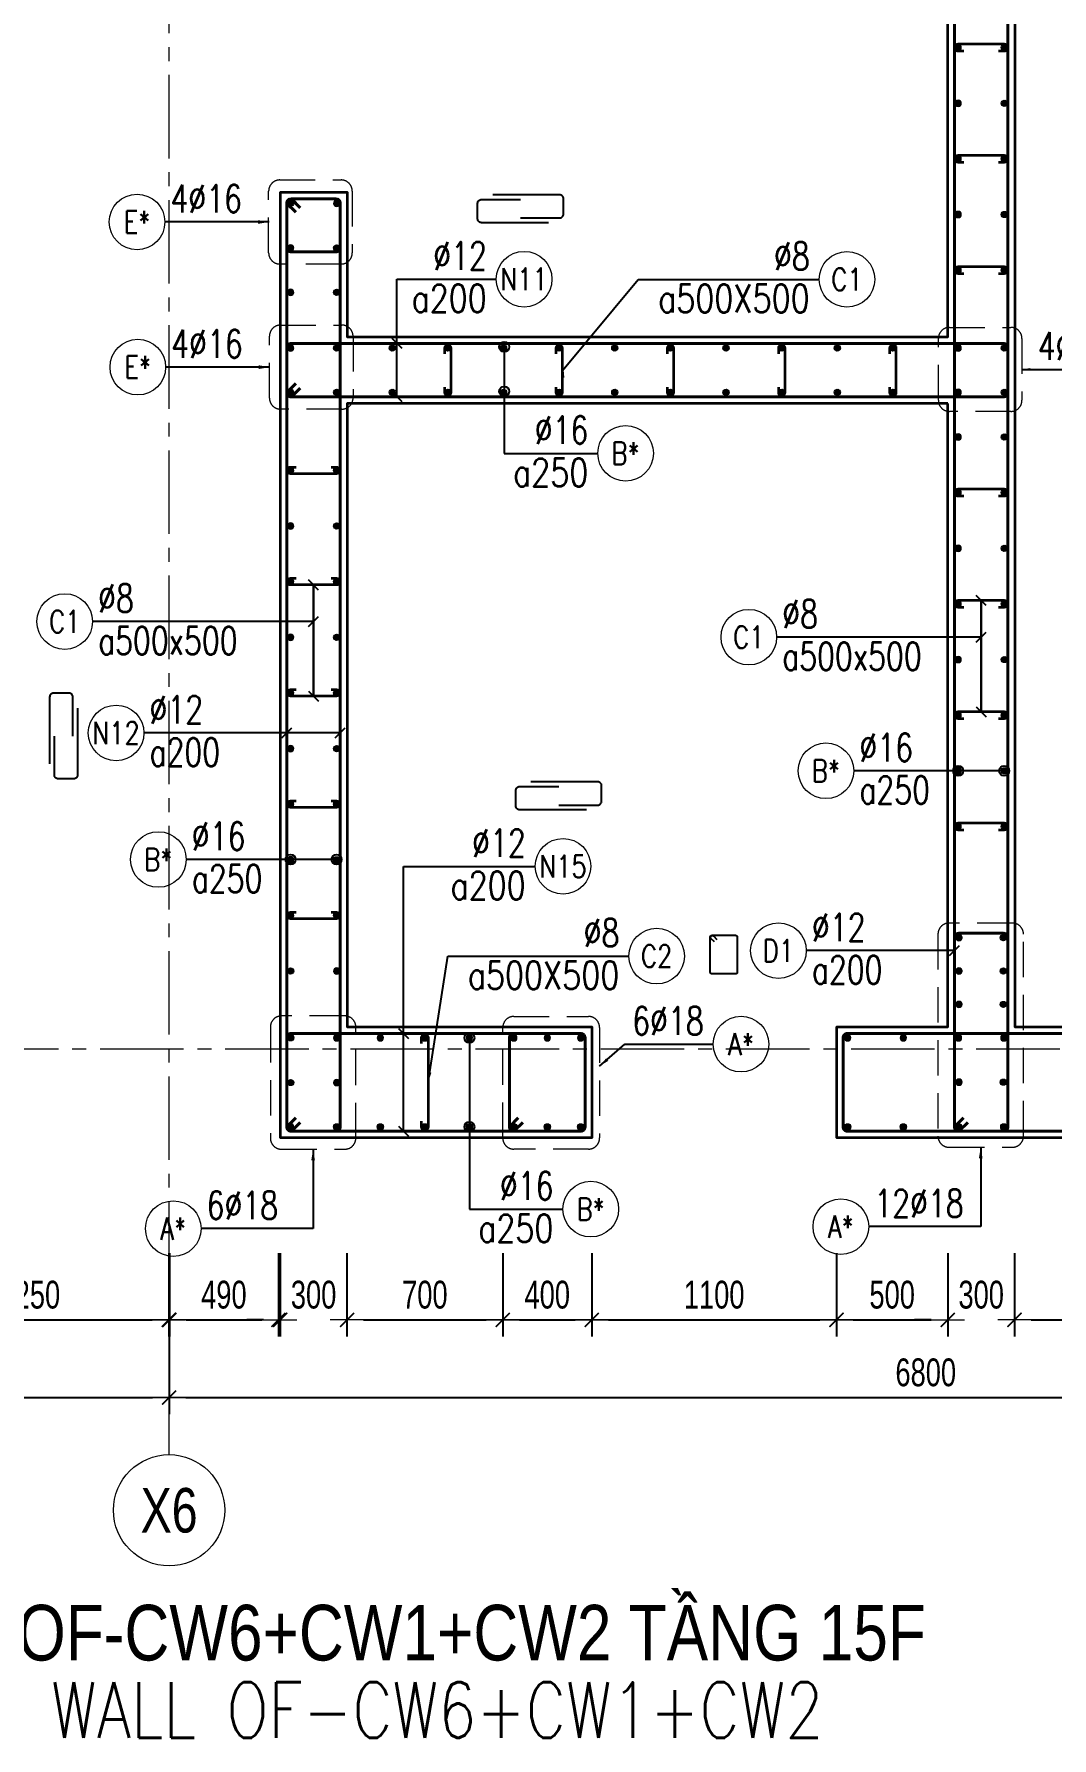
# Model space of a CAD drawing. Header units: millimetres. Extents: x 988833 to 1318015, y -9365 to 47591.
# Drawn here: x 1094476 to 1099050, y 30313 to 37970 of the extents above; entities that cross this region are included whole.
import ezdxf
from ezdxf.enums import TextEntityAlignment as Align

# ---------------------------------------------------------------- set-up
doc = ezdxf.new("R2010")
doc.units = ezdxf.units.MM
doc.header["$MEASUREMENT"] = 0
doc.linetypes.add('HIDDEN2', pattern=[4.7625, 3.175, -1.5875])
doc.linetypes.add('OF_Grid_1$0$CENTER2', pattern=[1.125, 0.75, -0.125, 0.125, -0.125])
doc.layers.get('0').update_dxf_attribs({"lineweight": 20})
doc.layers.get('Defpoints').update_dxf_attribs({"color": 151, "lineweight": 9})
for name, color, linetype, lineweight in [('KC-LEADER', 153, 'Continuous', 18), ('KC-THEP', 6, 'Continuous', 40), ('NDC_S_ANNO', 7, 'Continuous', 20), ('NDC_S_DIM', 1, 'Continuous', 15), ('NDC_S_ENG TITLE', 3, 'Continuous', 20), ('NDC_S_HIDDEN', 8, 'HIDDEN2', 13), ('NDC_S_LEADER', 1, 'Continuous', 15), ('NDC_S_REBAR', 4, 'Continuous', 35), ('NDC_S_STIRRUP', 4, 'Continuous', 40), ('NDC_S_TEXT SYMBOL', 7, 'Continuous', 20), ('NDC_S_VN TEXT', 7, 'Continuous', 20), ('NDC_S_VN TITLE', 6, 'Continuous', 35), ('NDC_S_WALL', 6, 'Continuous', 35), ('OF_Grid_1$0$NDC_S_AXIS', 5, 'OF_Grid_1$0$CENTER2', 13), ('OF_Grid_1$0$NDC_S_SYMBOL', 1, 'Continuous', 15), ('OF_Grid_1$0$NDC_S_TEXT SYMBOL', 7, 'Continuous', 20)]:
    doc.layers.add(name, color=color, linetype=linetype, lineweight=lineweight)
doc.layers.add('Leader', color=6, linetype='Continuous')
doc.layers.add('Ligature', color=1, linetype='Continuous')
doc.styles.add('NDC_ANNO', font='', dxfattribs={"width": 0.8})
doc.styles.add('NDC_ARIAL', font='arial.ttf', dxfattribs={"width": 0.85})
doc.styles.add('NDC_DIM', font='', dxfattribs={"width": 0.75})
doc.styles.add('NDC_EN TXT', font='romans.shx', dxfattribs={"width": 0.8})
doc.styles.add('NDC_VIE TXT', font='arial.ttf', dxfattribs={"width": 0.8})
doc.styles.add('OF_Grid_1$0$NDC_ANNO', font='', dxfattribs={"width": 0.8})
doc.styles.get('NDC_ANNO').set_extended_font_data('Dotum')
doc.styles.get('NDC_DIM').set_extended_font_data('Dotum')
doc.styles.get('OF_Grid_1$0$NDC_ANNO').set_extended_font_data('Dotum')
doc.dimstyles.new('NDC_1-50', dxfattribs={"dimscale": 50, "dimtxt": 2.5, "dimasz": 1, "dimexe": 1.5, "dimexo": 0, "dimgap": 0.8, "dimtad": 1, "dimdec": 0, "dimdsep": 46, "dimtxsty": 'NDC_ARIAL', "dimblk": 'DIMMARK', "dimcen": 49999.938995, "dimdle": 1.5, "dimclrd": 1, "dimclre": 1, "dimclrt": 3, "dimadec": 0, "dimazin": 0, "dimtfac": 1, "dimtdec": 0, "dimtix": 1, "dimtmove": 2, "dimatfit": 3, "dimfxl": 1, "dimarcsym": 0})
doc.dimstyles.new('NDC_dim_25', dxfattribs={"dimscale": 25, "dimtxt": 2.5, "dimasz": 1.5, "dimexe": 1.5, "dimexo": 2.5, "dimgap": 1, "dimtad": 1, "dimdec": 0, "dimzin": 0, "dimdsep": 46, "dimtxsty": 'NDC_DIM', "dimblk": 'DIMMARK', "dimcen": 0.09, "dimdle": 1.2, "dimclrd": 1, "dimclre": 1, "dimclrt": 3, "dimadec": 0, "dimazin": 0, "dimtfac": 1, "dimtdec": 0, "dimtix": 1, "dimtofl": 0, "dimtmove": 0, "dimatfit": 3, "dimfxl": 6, "dimfxlon": 1, "dimtolj": 1, "dimtzin": 0, "dimarcsym": 0})
doc.dimstyles.new('NDC_dim_30', dxfattribs={"dimscale": 30, "dimtxt": 2.5, "dimasz": 1.5, "dimexe": 1.5, "dimexo": 2.5, "dimgap": 1, "dimtad": 1, "dimdec": 0, "dimzin": 0, "dimdsep": 46, "dimtxsty": 'NDC_DIM', "dimblk": 'DIMMARK', "dimcen": 0.09, "dimdle": 1.2, "dimclrd": 1, "dimclre": 1, "dimclrt": 3, "dimadec": 0, "dimazin": 0, "dimtfac": 1, "dimtdec": 0, "dimtix": 1, "dimtofl": 0, "dimtmove": 0, "dimatfit": 3, "dimfxl": 6, "dimfxlon": 1, "dimtolj": 1, "dimtzin": 0, "dimarcsym": 0})
doc.dimstyles.new('NDC_dim_50', dxfattribs={"dimscale": 50, "dimtxt": 2.5, "dimasz": 1.5, "dimexe": 1.5, "dimexo": 2.5, "dimgap": 1, "dimtad": 1, "dimdec": 0, "dimzin": 0, "dimdsep": 46, "dimtxsty": 'NDC_DIM', "dimblk": 'DIMMARK', "dimcen": 0.09, "dimdle": 1.2, "dimclrd": 1, "dimclre": 1, "dimclrt": 3, "dimadec": 0, "dimazin": 0, "dimtfac": 1, "dimtdec": 0, "dimtix": 1, "dimtofl": 0, "dimtmove": 0, "dimatfit": 3, "dimfxl": 6, "dimfxlon": 1, "dimtolj": 1, "dimtzin": 0, "dimarcsym": 0})

# ---------------------------------------------------------------- blocks, each defined once
blk = doc.blocks.new('Drawing name_symbol')
at = {"layer": 'NDC_S_ENG TITLE', "style": 'NDC_EN TXT', "width": 0.8}
blk.add_attdef('SECTDET1', text='', height=5, dxfattribs=at).set_placement((0, 1.01), align=Align.CENTER)
at = {"layer": 'NDC_S_TEXT SYMBOL', "lineweight": 25, "style": 'NDC_ANNO', "width": 0.8}
blk.add_attdef('SSCALE', text='', height=2.5, dxfattribs=at).set_placement((0, -4), align=Align.CENTER)
at = {"layer": 'NDC_S_VN TITLE', "style": 'NDC_VIE TXT', "width": 0.8}
blk.add_attdef('SECTDET2', text='', height=5, dxfattribs=at).set_placement((0, 7.97), align=Align.CENTER)
blk = doc.blocks.new('THEP')
at = {"layer": 'KC-LEADER', "color": 6}
blk.add_circle((0, 0), 14, dxfattribs=at)
at = {"layer": 'KC-THEP'}
for p, q in [((-14, 0), (14, 0)), ((9.9, 9.9), (-9.9, -9.9)), ((-9.9, 9.9), (9.9, -9.9)), ((0, 14), (0, -14))]:
    blk.add_line(p, q, dxfattribs=at)
blk = doc.blocks.new('*U457')
at = {"layer": 'KC-THEP', "rotation": 9.66856443638095}
for p in [(0, 99.3), (0, -99.3)]:
    blk.add_blockref('THEP', p, dxfattribs=at)
blk = doc.blocks.new('*U456')
at = {"layer": 'NDC_S_HIDDEN', "color": 0, "linetype": 'ByBlock', "lineweight": -2, "transparency": 16777216}
for p in [(0, 0), (250, 0), (500, 0), (750, 0), (1000, 0), (1250, 0), (1500, 0), (1750, 0), (2000, 0), (2250, 0), (2500, 0)]:
    blk.add_blockref('*U457', p, dxfattribs=at)
blk = doc.blocks.new('*U459')
at = {"layer": 'NDC_S_REBAR'}
blk.add_lwpolyline([(-15, -75), (-15, -100, 1), (15, -100), (15, 100, 1), (-15, 100), (-15, 75)], format="xyb", dxfattribs=at)
blk = doc.blocks.new('*U458')
at = {"layer": 'NDC_S_HIDDEN', "color": 0, "linetype": 'ByBlock', "lineweight": -2, "transparency": 16777216}
for p in [(0, 0), (500, 0), (1000, 0), (1500, 0), (2000, 0)]:
    blk.add_blockref('*U459', p, dxfattribs=at)
blk = doc.blocks.new('DIMMARK')
at = {"layer": 'NDC_S_DIM', "color": 1}
blk.add_line((-1.5, 0), (1, 0), dxfattribs=at)
at = {"layer": 'NDC_S_DIM', "color": 2, "const_width": 0.1}
blk.add_lwpolyline([(-0.42, -0.42), (0.42, 0.42)], dxfattribs=at)
blk = doc.blocks.new('*U13')
blk.add_circle((-2.5, 0), 2.5)
at = {"layer": 'NDC_S_VN TEXT', "color": 3, "style": 'NDC_EN TXT', "width": 0.75}
blk.add_attdef('DK1', (0.5, 0.85), '', height=2.5, dxfattribs=at)
at = {"layer": 'NDC_S_VN TEXT', "color": 7, "style": 'NDC_EN TXT', "width": 0.8}
blk.add_attdef('SH2', text='', height=2, dxfattribs=at).set_placement((-2.5, 0), align=Align.MIDDLE)
blk = doc.blocks.new('*U9')
blk.add_circle((2.5, 0), 2.5)
at = {"layer": 'NDC_S_VN TEXT', "color": 3, "style": 'NDC_EN TXT', "width": 0.75}
blk.add_attdef('DK2', text='', height=2.5, dxfattribs=at).set_placement((-0.85, 0.85), align=Align.RIGHT)
at = {"layer": 'NDC_S_VN TEXT', "color": 7, "style": 'NDC_EN TXT', "width": 0.8}
blk.add_attdef('SH3', text='', height=2, dxfattribs=at).set_placement((2.5, 0), align=Align.MIDDLE)
blk = doc.blocks.new('*U11')
blk.add_circle((-2.5, 0), 2.5)
at = {"layer": 'NDC_S_VN TEXT', "color": 3, "style": 'NDC_EN TXT', "width": 0.75}
for tag, p in [('DK1', (0.5, 0.85)), ('KC1', (0.5, -2.97))]:
    blk.add_attdef(tag, p, '', height=2.5, dxfattribs=at)
at = {"layer": 'NDC_S_VN TEXT', "color": 7, "style": 'NDC_EN TXT', "width": 0.8}
blk.add_attdef('SH2', text='', height=2, dxfattribs=at).set_placement((-2.5, 0), align=Align.MIDDLE)
blk = doc.blocks.new('*U12')
blk.add_circle((-2.5, 0), 2.5)
at = {"layer": 'NDC_S_VN TEXT', "color": 3, "style": 'NDC_EN TXT', "width": 0.75}
for tag, p in [('DK1', (0.5, 0.85)), ('KC1', (0.5, -2.97))]:
    blk.add_attdef(tag, p, '', height=2.5, dxfattribs=at)
at = {"layer": 'NDC_S_VN TEXT', "color": 7, "style": 'NDC_EN TXT', "width": 0.8}
blk.add_attdef('SH2', text='', height=2, dxfattribs=at).set_placement((-2.5, 0), align=Align.MIDDLE)
blk = doc.blocks.new('*U10')
blk.add_circle((2.5, 0), 2.5)
at = {"layer": 'NDC_S_VN TEXT', "color": 3, "style": 'NDC_EN TXT'}
for tag, width, p in [('DK2', 0.75, (-0.85, 0.85)), ('KC2', 0.8, (-0.85, -2.97))]:
    blk.add_attdef(tag, text='', height=2.5, dxfattribs=dict(at, width=width)).set_placement(p, align=Align.RIGHT)
at = {"layer": 'NDC_S_VN TEXT', "color": 7, "style": 'NDC_EN TXT', "width": 0.8}
blk.add_attdef('SH3', text='', height=2, dxfattribs=at).set_placement((2.5, 0), align=Align.MIDDLE)
blk = doc.blocks.new('A$C72321851')
at = {"layer": 'Ligature'}
for points in [[(-60.9, -129.3), (-60.9, 170.9, -0.414214), (-43.3, 188.5), (25.8, 188.5, -0.414214), (43.4, 170.9), (43.4, -4.3)], [(-39.7, -4.3), (-39.7, -179.5, 0.414214), (-22.1, -197.1), (47, -197.1, 0.414214), (64.6, -179.5), (64.6, 120.7)]]:
    blk.add_lwpolyline(points, format="xyb", dxfattribs=at)
blk = doc.blocks.new('*U477')
at = {"layer": 'KC-THEP', "xscale": -1, "rotation": 170.331435563619}
blk.add_blockref('THEP', (0, 200), dxfattribs=at)
at = {"layer": 'KC-THEP', "rotation": 9.668564436380946}
blk.add_blockref('THEP', (0, -200), dxfattribs=at)
blk = doc.blocks.new('*U476')
at = {"layer": 'NDC_S_HIDDEN', "color": 0, "linetype": 'ByBlock', "lineweight": -2, "transparency": 16777216}
for p in [(0, 0), (250, 0)]:
    blk.add_blockref('*U477', p, dxfattribs=at)
blk = doc.blocks.new('*D498')
at = {"layer": 'Defpoints', "color": 0, "transparency": 16777216}
for p in [(1089682.7, 33009.5), (1095082.7, 33009.5), (1095082.7, 31842.8)]:
    blk.add_point(p, dxfattribs=at)
at = {"layer": 'NDC_S_DIM', "color": 1, "lineweight": -2, "transparency": 16777216}
for p, q in [((1089682.7, 32142.8), (1089682.7, 31767.8)), ((1095082.7, 32142.8), (1095082.7, 31767.8)), ((1089757.7, 31842.8), (1095007.7, 31842.8))]:
    blk.add_line(p, q, dxfattribs=at)
at = {"layer": 'NDC_S_DIM', "color": 1, "lineweight": -2, "transparency": 16777216, "xscale": 75, "yscale": 75, "zscale": 75, "rotation": 180}
blk.add_blockref('DIMMARK', (1089682.7, 31842.8), dxfattribs=at)
at = {"layer": 'NDC_S_DIM', "color": 1, "lineweight": -2, "transparency": 16777216, "xscale": 75, "yscale": 75, "zscale": 75}
blk.add_blockref('DIMMARK', (1095082.7, 31842.8), dxfattribs=at)
at = {"layer": 'NDC_S_DIM', "color": 3, "transparency": 16777216, "insert": (1092382.7, 31955.4), "char_height": 125, "attachment_point": 5, "style": 'NDC_DIM'}
blk.add_mtext('\\A1;5400', dxfattribs=at)
blk = doc.blocks.new('*D501')
at = {"layer": 'Defpoints', "color": 0, "ltscale": 200, "transparency": 16777216}
for p in [(1093831.9, 33009.5), (1095081.7, 33009.5), (1095081.7, 32192)]:
    blk.add_point(p, dxfattribs=at)
at = {"layer": 'NDC_S_DIM', "color": 1, "lineweight": -2, "ltscale": 200, "transparency": 16777216}
for p, q in [((1093831.9, 32492), (1093831.9, 32117)), ((1095081.7, 32492), (1095081.7, 32117)), ((1093906.9, 32192), (1095006.7, 32192))]:
    blk.add_line(p, q, dxfattribs=at)
at = {"layer": 'NDC_S_DIM', "color": 1, "lineweight": -2, "ltscale": 200, "transparency": 16777216, "xscale": 75, "yscale": 75, "zscale": 75, "rotation": 180}
blk.add_blockref('DIMMARK', (1093831.9, 32192), dxfattribs=at)
at = {"layer": 'NDC_S_DIM', "color": 1, "lineweight": -2, "ltscale": 200, "transparency": 16777216, "xscale": 75, "yscale": 75, "zscale": 75}
blk.add_blockref('DIMMARK', (1095081.7, 32192), dxfattribs=at)
at = {"layer": 'NDC_S_DIM', "color": 3, "ltscale": 200, "transparency": 16777216, "insert": (1094456.8, 32304.6), "char_height": 125, "attachment_point": 5, "style": 'NDC_DIM'}
blk.add_mtext('\\A1;1250', dxfattribs=at)
blk = doc.blocks.new('*D502')
at = {"layer": 'Defpoints', "color": 0, "ltscale": 200, "transparency": 16777216}
for p in [(1095881.9, 33509.5), (1095581.9, 33009.5), (1095881.9, 32192)]:
    blk.add_point(p, dxfattribs=at)
at = {"layer": 'NDC_S_DIM', "color": 1, "lineweight": -2, "ltscale": 200, "transparency": 16777216}
for p, q in [((1095581.9, 32492), (1095581.9, 32117)), ((1095881.9, 32492), (1095881.9, 32117)), ((1095506.9, 32192), (1095431.9, 32192)), ((1095956.9, 32192), (1096031.9, 32192))]:
    blk.add_line(p, q, dxfattribs=at)
at = {"layer": 'NDC_S_DIM', "color": 1, "lineweight": -2, "ltscale": 200, "transparency": 16777216, "xscale": 75, "yscale": 75, "zscale": 75}
blk.add_blockref('DIMMARK', (1095581.9, 32192), dxfattribs=at)
at = {"layer": 'NDC_S_DIM', "color": 1, "lineweight": -2, "ltscale": 200, "transparency": 16777216, "xscale": 75, "yscale": 75, "zscale": 75, "rotation": 180}
blk.add_blockref('DIMMARK', (1095881.9, 32192), dxfattribs=at)
at = {"layer": 'NDC_S_DIM', "color": 3, "ltscale": 200, "transparency": 16777216, "insert": (1095731.9, 32304.6), "char_height": 125, "attachment_point": 5, "style": 'NDC_DIM'}
blk.add_mtext('\\A1;300', dxfattribs=at)
blk = doc.blocks.new('*D503')
at = {"layer": 'Defpoints', "color": 0, "ltscale": 200, "transparency": 16777216}
for p in [(1095881.9, 33509.5), (1096581.9, 33009.5), (1096581.9, 32192)]:
    blk.add_point(p, dxfattribs=at)
at = {"layer": 'NDC_S_DIM', "color": 1, "lineweight": -2, "ltscale": 200, "transparency": 16777216}
for p, q in [((1095881.9, 32492), (1095881.9, 32117)), ((1096581.9, 32492), (1096581.9, 32117)), ((1095956.9, 32192), (1096506.9, 32192))]:
    blk.add_line(p, q, dxfattribs=at)
at = {"layer": 'NDC_S_DIM', "color": 1, "lineweight": -2, "ltscale": 200, "transparency": 16777216, "xscale": 75, "yscale": 75, "zscale": 75, "rotation": 180}
blk.add_blockref('DIMMARK', (1095881.9, 32192), dxfattribs=at)
at = {"layer": 'NDC_S_DIM', "color": 1, "lineweight": -2, "ltscale": 200, "transparency": 16777216, "xscale": 75, "yscale": 75, "zscale": 75}
blk.add_blockref('DIMMARK', (1096581.9, 32192), dxfattribs=at)
at = {"layer": 'NDC_S_DIM', "color": 3, "ltscale": 200, "transparency": 16777216, "insert": (1096231.9, 32304.6), "char_height": 125, "attachment_point": 5, "style": 'NDC_DIM'}
blk.add_mtext('\\A1;700', dxfattribs=at)
blk = doc.blocks.new('*D504')
at = {"layer": 'Defpoints', "color": 0, "ltscale": 200, "transparency": 16777216}
for p in [(1096581.9, 33009.5), (1096981.9, 33009.5), (1096981.9, 32192)]:
    blk.add_point(p, dxfattribs=at)
at = {"layer": 'NDC_S_DIM', "color": 1, "lineweight": -2, "ltscale": 200, "transparency": 16777216}
for p, q in [((1096581.9, 32492), (1096581.9, 32117)), ((1096981.9, 32492), (1096981.9, 32117)), ((1096656.9, 32192), (1096906.9, 32192))]:
    blk.add_line(p, q, dxfattribs=at)
at = {"layer": 'NDC_S_DIM', "color": 1, "lineweight": -2, "ltscale": 200, "transparency": 16777216, "xscale": 75, "yscale": 75, "zscale": 75, "rotation": 180}
blk.add_blockref('DIMMARK', (1096581.9, 32192), dxfattribs=at)
at = {"layer": 'NDC_S_DIM', "color": 1, "lineweight": -2, "ltscale": 200, "transparency": 16777216, "xscale": 75, "yscale": 75, "zscale": 75}
blk.add_blockref('DIMMARK', (1096981.9, 32192), dxfattribs=at)
at = {"layer": 'NDC_S_DIM', "color": 3, "ltscale": 200, "transparency": 16777216, "insert": (1096781.9, 32304.6), "char_height": 125, "attachment_point": 5, "style": 'NDC_DIM'}
blk.add_mtext('\\A1;400', dxfattribs=at)
blk = doc.blocks.new('*D505')
at = {"layer": 'Defpoints', "color": 0, "ltscale": 200, "transparency": 16777216}
for p in [(1096981.9, 33009.5), (1098081.9, 33009.5), (1098081.9, 32192)]:
    blk.add_point(p, dxfattribs=at)
at = {"layer": 'NDC_S_DIM', "color": 1, "lineweight": -2, "ltscale": 200, "transparency": 16777216}
for p, q in [((1096981.9, 32492), (1096981.9, 32117)), ((1098081.9, 32492), (1098081.9, 32117)), ((1097056.9, 32192), (1098006.9, 32192))]:
    blk.add_line(p, q, dxfattribs=at)
at = {"layer": 'NDC_S_DIM', "color": 1, "lineweight": -2, "ltscale": 200, "transparency": 16777216, "xscale": 75, "yscale": 75, "zscale": 75, "rotation": 180}
blk.add_blockref('DIMMARK', (1096981.9, 32192), dxfattribs=at)
at = {"layer": 'NDC_S_DIM', "color": 1, "lineweight": -2, "ltscale": 200, "transparency": 16777216, "xscale": 75, "yscale": 75, "zscale": 75}
blk.add_blockref('DIMMARK', (1098081.9, 32192), dxfattribs=at)
at = {"layer": 'NDC_S_DIM', "color": 3, "ltscale": 200, "transparency": 16777216, "insert": (1097531.9, 32304.6), "char_height": 125, "attachment_point": 5, "style": 'NDC_DIM'}
blk.add_mtext('\\A1;1100', dxfattribs=at)
blk = doc.blocks.new('*D511')
at = {"layer": 'Defpoints', "color": 0, "ltscale": 200, "transparency": 16777216}
for p in [(1098581.9, 33509.5), (1098081.9, 33009.5), (1098581.9, 32192)]:
    blk.add_point(p, dxfattribs=at)
at = {"layer": 'NDC_S_DIM', "color": 1, "lineweight": -2, "ltscale": 200, "transparency": 16777216}
for p, q in [((1098081.9, 32492), (1098081.9, 32117)), ((1098581.9, 32492), (1098581.9, 32117)), ((1098156.9, 32192), (1098506.9, 32192))]:
    blk.add_line(p, q, dxfattribs=at)
at = {"layer": 'NDC_S_DIM', "color": 1, "lineweight": -2, "ltscale": 200, "transparency": 16777216, "xscale": 75, "yscale": 75, "zscale": 75, "rotation": 180}
blk.add_blockref('DIMMARK', (1098081.9, 32192), dxfattribs=at)
at = {"layer": 'NDC_S_DIM', "color": 1, "lineweight": -2, "ltscale": 200, "transparency": 16777216, "xscale": 75, "yscale": 75, "zscale": 75}
blk.add_blockref('DIMMARK', (1098581.9, 32192), dxfattribs=at)
at = {"layer": 'NDC_S_DIM', "color": 3, "ltscale": 200, "transparency": 16777216, "insert": (1098331.9, 32304.6), "char_height": 125, "attachment_point": 5, "style": 'NDC_DIM'}
blk.add_mtext('\\A1;500', dxfattribs=at)
blk = doc.blocks.new('*D512')
at = {"layer": 'Defpoints', "color": 0, "ltscale": 200, "transparency": 16777216}
for p in [(1098581.9, 33509.5), (1098881.9, 33509.5), (1098881.9, 32192)]:
    blk.add_point(p, dxfattribs=at)
at = {"layer": 'NDC_S_DIM', "color": 1, "lineweight": -2, "ltscale": 200, "transparency": 16777216}
for p, q in [((1098581.9, 32492), (1098581.9, 32117)), ((1098881.9, 32492), (1098881.9, 32117)), ((1098506.9, 32192), (1098431.9, 32192)), ((1098956.9, 32192), (1099031.9, 32192))]:
    blk.add_line(p, q, dxfattribs=at)
at = {"layer": 'NDC_S_DIM', "color": 1, "lineweight": -2, "ltscale": 200, "transparency": 16777216, "xscale": 75, "yscale": 75, "zscale": 75}
blk.add_blockref('DIMMARK', (1098581.9, 32192), dxfattribs=at)
at = {"layer": 'NDC_S_DIM', "color": 1, "lineweight": -2, "ltscale": 200, "transparency": 16777216, "xscale": 75, "yscale": 75, "zscale": 75, "rotation": 180}
blk.add_blockref('DIMMARK', (1098881.9, 32192), dxfattribs=at)
at = {"layer": 'NDC_S_DIM', "color": 3, "ltscale": 200, "transparency": 16777216, "insert": (1098731.9, 32304.6), "char_height": 125, "attachment_point": 5, "style": 'NDC_DIM'}
blk.add_mtext('\\A1;300', dxfattribs=at)
blk = doc.blocks.new('*D513')
at = {"layer": 'Defpoints', "color": 0, "ltscale": 200, "transparency": 16777216}
for p in [(1098881.9, 33509.5), (1101091.6, 33083), (1101091.6, 32192)]:
    blk.add_point(p, dxfattribs=at)
at = {"layer": 'NDC_S_DIM', "color": 1, "lineweight": -2, "ltscale": 200, "transparency": 16777216}
for p, q in [((1098881.9, 32492), (1098881.9, 32117)), ((1101091.6, 32492), (1101091.6, 32117)), ((1098956.9, 32192), (1101016.6, 32192))]:
    blk.add_line(p, q, dxfattribs=at)
at = {"layer": 'NDC_S_DIM', "color": 1, "lineweight": -2, "ltscale": 200, "transparency": 16777216, "xscale": 75, "yscale": 75, "zscale": 75, "rotation": 180}
blk.add_blockref('DIMMARK', (1098881.9, 32192), dxfattribs=at)
at = {"layer": 'NDC_S_DIM', "color": 1, "lineweight": -2, "ltscale": 200, "transparency": 16777216, "xscale": 75, "yscale": 75, "zscale": 75}
blk.add_blockref('DIMMARK', (1101091.6, 32192), dxfattribs=at)
at = {"layer": 'NDC_S_DIM', "color": 3, "ltscale": 200, "transparency": 16777216, "insert": (1099986.8, 32304.6), "char_height": 125, "attachment_point": 5, "style": 'NDC_DIM'}
blk.add_mtext('\\A1;2210', dxfattribs=at)
blk = doc.blocks.new('*U56')
at = {"layer": 'OF_Grid_1$0$NDC_S_SYMBOL'}
blk.add_line((0, 5), (0, 9), dxfattribs=at)
blk.add_circle((0, 0), 5, dxfattribs=at)
at = {"layer": 'OF_Grid_1$0$NDC_S_TEXT SYMBOL', "color": 7, "style": 'OF_Grid_1$0$NDC_ANNO', "width": 0.8}
blk.add_attdef('GRID', text='', height=4, dxfattribs=at).set_placement((0, 0), align=Align.MIDDLE)
blk = doc.blocks.new('*D516')
at = {"layer": 'Defpoints', "color": 0, "ltscale": 200, "transparency": 16777216}
for p in [(1101882.9, 33325.2), (1095082.7, 33009.5), (1101882.9, 31842.8)]:
    blk.add_point(p, dxfattribs=at)
at = {"layer": 'NDC_S_DIM', "color": 1, "lineweight": -2, "ltscale": 200, "transparency": 16777216}
for p, q in [((1095082.7, 32142.8), (1095082.7, 31767.8)), ((1101882.9, 32142.8), (1101882.9, 31767.8)), ((1095157.7, 31842.8), (1101807.9, 31842.8))]:
    blk.add_line(p, q, dxfattribs=at)
at = {"layer": 'NDC_S_DIM', "color": 1, "lineweight": -2, "ltscale": 200, "transparency": 16777216, "xscale": 75, "yscale": 75, "zscale": 75, "rotation": 180}
blk.add_blockref('DIMMARK', (1095082.7, 31842.8), dxfattribs=at)
at = {"layer": 'NDC_S_DIM', "color": 1, "lineweight": -2, "ltscale": 200, "transparency": 16777216, "xscale": 75, "yscale": 75, "zscale": 75}
blk.add_blockref('DIMMARK', (1101882.9, 31842.8), dxfattribs=at)
at = {"layer": 'NDC_S_DIM', "color": 3, "ltscale": 200, "transparency": 16777216, "insert": (1098482.8, 31955.4), "char_height": 125, "attachment_point": 5, "style": 'NDC_DIM'}
blk.add_mtext('\\A1;6800', dxfattribs=at)
blk = doc.blocks.new('*D517')
at = {"layer": 'Defpoints', "color": 0, "ltscale": 200, "transparency": 16777216}
for p in [(1095083.7, 33009.5), (1095573.9, 33020.8), (1095573.9, 32192)]:
    blk.add_point(p, dxfattribs=at)
at = {"layer": 'NDC_S_DIM', "color": 1, "lineweight": -2, "ltscale": 200, "transparency": 16777216}
for p, q in [((1095083.7, 32492), (1095083.7, 32117)), ((1095573.9, 32492), (1095573.9, 32117)), ((1095158.7, 32192), (1095498.9, 32192))]:
    blk.add_line(p, q, dxfattribs=at)
at = {"layer": 'NDC_S_DIM', "color": 1, "lineweight": -2, "ltscale": 200, "transparency": 16777216, "xscale": 75, "yscale": 75, "zscale": 75, "rotation": 180}
blk.add_blockref('DIMMARK', (1095083.7, 32192), dxfattribs=at)
at = {"layer": 'NDC_S_DIM', "color": 1, "lineweight": -2, "ltscale": 200, "transparency": 16777216, "xscale": 75, "yscale": 75, "zscale": 75}
blk.add_blockref('DIMMARK', (1095573.9, 32192), dxfattribs=at)
at = {"layer": 'NDC_S_DIM', "color": 3, "ltscale": 200, "transparency": 16777216, "insert": (1095328.8, 32304.6), "char_height": 125, "attachment_point": 5, "style": 'NDC_DIM'}
blk.add_mtext('\\A1;490', dxfattribs=at)

msp = doc.modelspace()

# ---------------------------------------------------------------- linework, layer by layer
at = {"layer": 'Ligature'}
msp.add_lwpolyline([(1097533.1, 33890.4), (1097517.1, 33906.4, -0.668179), (1097522.9, 33920.3), (1097627.5, 33920.3, -0.414214), (1097635.7, 33912.1), (1097635.7, 33755, -0.414214), (1097627.5, 33746.9), (1097522.9, 33746.9, -0.414214), (1097514.7, 33755), (1097514.7, 33912.1, -0.668179), (1097528.6, 33917.9), (1097544.6, 33902)], format="xyb", dxfattribs=at)
at = {"layer": 'NDC_S_HIDDEN', "ltscale": 50}
for points in [[(1095580, 37314.6), (1095855.8, 37314.6, -0.414214), (1095905.8, 37264.6), (1095905.8, 36987, -0.414214), (1095855.8, 36937), (1095580, 36937, -0.414214), (1095530, 36987), (1095530, 37264.6, -0.414214)], [(1095583.5, 36662.4), (1095859.3, 36662.4, -0.414214), (1095909.3, 36612.4), (1095909.3, 36334.8, -0.414214), (1095859.3, 36284.8), (1095583.5, 36284.8, -0.414214), (1095533.5, 36334.8), (1095533.5, 36612.4, -0.414214)], [(1098589.4, 36652.1), (1098865.3, 36652.1, -0.414214), (1098915.3, 36602.1), (1098915.3, 36324.6, -0.414214), (1098865.3, 36274.6), (1098589.4, 36274.6, -0.414214), (1098539.4, 36324.6), (1098539.4, 36602.1, -0.414214)], [(1098587.7, 32967.9), (1098871.9, 32967.9, 0.414214), (1098921.9, 33017.9), (1098921.9, 33925.3, 0.414214), (1098871.9, 33975.3), (1098587.7, 33975.3, 0.414214), (1098537.7, 33925.3), (1098537.7, 33017.9, 0.414214)], [(1095587.7, 32959.1), (1095871.9, 32959.1, 0.414214), (1095921.9, 33009.1), (1095921.9, 33507.9, 0.414214), (1095871.9, 33557.9), (1095587.7, 33557.9, 0.414214), (1095537.7, 33507.9), (1095537.7, 33009.1, 0.414214)], [(1096631.9, 33555.6), (1096967.1, 33555.6, -0.414214), (1097017.1, 33505.6), (1097017.1, 33009.5, -0.414214), (1096967.1, 32959.5), (1096631.9, 32959.5, -0.414214), (1096581.9, 33009.5), (1096581.9, 33505.6, -0.414214)]]:
    msp.add_lwpolyline(points, format="xyb", close=True, dxfattribs=at)
at = {"layer": 'NDC_S_REBAR'}
for points in [[(1098810.4, 37894.5), (1098835.4, 37894.5, 1), (1098835.4, 37924.5), (1098628.4, 37924.5, 1), (1098628.4, 37894.5), (1098653.4, 37894.5)], [(1098810.4, 37394.5), (1098835.4, 37394.5, 1), (1098835.4, 37424.5), (1098628.4, 37424.5, 1), (1098628.4, 37394.5), (1098653.4, 37394.5)], [(1098810.4, 36894.5), (1098835.4, 36894.5, 1), (1098835.4, 36924.5), (1098628.4, 36924.5, 1), (1098628.4, 36894.5), (1098653.4, 36894.5)], [(1095810.4, 36024.5), (1095835.4, 36024.5, -1), (1095835.4, 35994.5), (1095628.4, 35994.5, -1), (1095628.4, 36024.5), (1095653.4, 36024.5)], [(1098810.4, 35894.5), (1098835.4, 35894.5, 1), (1098835.4, 35924.5), (1098628.4, 35924.5, 1), (1098628.4, 35894.5), (1098653.4, 35894.5)], [(1095810.4, 35524.5), (1095835.4, 35524.5, -1), (1095835.4, 35494.5), (1095628.4, 35494.5, -1), (1095628.4, 35524.5), (1095653.4, 35524.5)], [(1098810.4, 35394.5), (1098835.4, 35394.5, 1), (1098835.4, 35424.5), (1098628.4, 35424.5, 1), (1098628.4, 35394.5), (1098653.4, 35394.5)], [(1095810.4, 35024.5), (1095835.4, 35024.5, -1), (1095835.4, 34994.5), (1095628.4, 34994.5, -1), (1095628.4, 35024.5), (1095653.4, 35024.5)], [(1098810.4, 34894.5), (1098835.4, 34894.5, 1), (1098835.4, 34924.5), (1098628.4, 34924.5, 1), (1098628.4, 34894.5), (1098653.4, 34894.5)], [(1095810.4, 34524.5), (1095835.4, 34524.5, -1), (1095835.4, 34494.5), (1095628.4, 34494.5, -1), (1095628.4, 34524.5), (1095653.4, 34524.5)], [(1098810.4, 34394.5), (1098835.4, 34394.5, 1), (1098835.4, 34424.5), (1098628.4, 34424.5, 1), (1098628.4, 34394.5), (1098653.4, 34394.5)], [(1095810.4, 34024.5), (1095835.4, 34024.5, -1), (1095835.4, 33994.5), (1095628.4, 33994.5, -1), (1095628.4, 34024.5), (1095653.4, 34024.5)], [(1096216.9, 33434.5), (1096216.9, 33459.5, -1), (1096246.9, 33459.5), (1096246.9, 33059.5, -1), (1096216.9, 33059.5), (1096216.9, 33084.5)]]:
    msp.add_lwpolyline(points, format="xyb", dxfattribs=at)
at = {"layer": 'NDC_S_STIRRUP'}
for points in [[(1098651.9, 45319.5), (1098611.9, 45359.5, -0.414214), (1098631.9, 45379.5), (1098831.9, 45379.5, -0.414214), (1098851.9, 45359.5), (1098851.9, 33059.5, -0.414214), (1098831.9, 33039.5), (1098631.9, 33039.5, -0.414214), (1098611.9, 33059.5), (1098611.9, 45359.5, -0.414214), (1098631.9, 45379.5), (1098671.9, 45339.5)], [(1095651.9, 33099.5), (1095611.9, 33059.5, 0.414214), (1095631.9, 33039.5), (1095831.9, 33039.5, 0.414214), (1095851.9, 33059.5), (1095851.9, 37209.5, 0.414214), (1095831.9, 37229.5), (1095631.9, 37229.5, 0.414214), (1095611.9, 37209.5), (1095611.9, 33059.5, 0.414214), (1095631.9, 33039.5), (1095671.9, 33079.5)], [(1095651.9, 37169.5), (1095611.9, 37209.5, -0.414214), (1095631.9, 37229.5), (1095831.9, 37229.5, -0.414214), (1095851.9, 37209.5), (1095851.9, 37011.7, -0.414214), (1095831.9, 36991.7), (1095631.9, 36991.7, -0.414214), (1095611.9, 37011.7), (1095611.9, 37209.5, -0.414214), (1095631.9, 37229.5), (1095671.9, 37189.5)], [(1095671.9, 36379.5), (1095631.9, 36339.5, -0.414214), (1095611.9, 36359.5), (1095611.9, 36559.5, -0.414214), (1095631.9, 36579.5), (1098831.9, 36579.5, -0.414214), (1098851.9, 36559.5), (1098851.9, 36359.5, -0.414358), (1098831.9, 36339.5), (1095631.9, 36339.5, -0.414214), (1095611.9, 36359.5), (1095651.9, 36399.5)], [(1098651.9, 33099.5), (1098611.9, 33059.5, 0.414214), (1098631.9, 33039.5), (1098831.9, 33039.5, 0.414214), (1098851.9, 33059.5), (1098851.9, 33909.3, 0.414214), (1098831.9, 33929.3), (1098631.9, 33929.3, 0.414214), (1098611.9, 33909.3), (1098611.9, 33059.5, 0.414214), (1098631.9, 33039.5), (1098671.9, 33079.5)], [(1095651.9, 33099.5), (1095611.9, 33059.5, 0.414214), (1095631.9, 33039.5), (1096931.9, 33039.5, 0.414214), (1096951.9, 33059.5), (1096951.9, 33459.5, 0.414214), (1096931.9, 33479.5), (1095631.9, 33479.5, 0.414214), (1095611.9, 33459.5), (1095611.9, 33059.5, 0.414214), (1095631.9, 33039.5), (1095671.9, 33079.5)], [(1096651.9, 33099.5), (1096611.9, 33059.5, 0.414214), (1096631.9, 33039.5), (1096931.9, 33039.5, 0.414214), (1096951.9, 33059.5), (1096951.9, 33459.5, 0.414214), (1096931.9, 33479.5), (1096631.9, 33479.5, 0.414214), (1096611.9, 33459.5), (1096611.9, 33059.5, 0.414214), (1096631.9, 33039.5), (1096671.9, 33079.5)], [(1101791.9, 33439.5), (1101831.9, 33479.5, -0.414214), (1101851.9, 33459.5), (1101851.9, 33059.5, -0.414214), (1101831.9, 33039.5), (1098131.9, 33039.5, -0.414214), (1098111.9, 33059.5), (1098111.9, 33459.5, -0.414214), (1098131.9, 33479.5), (1101831.9, 33479.5, -0.414214), (1101851.9, 33459.5), (1101811.9, 33419.5)]]:
    msp.add_lwpolyline(points, format="xyb", dxfattribs=at)
at = {"layer": 'NDC_S_WALL'}
for points in [[(1098882.7, 44909.5), (1098882.7, 33509.5), (1101582.7, 33509.5), (1101582.7, 34159.5), (1101882.7, 34159.5), (1101882.7, 33009.5), (1098082.7, 33009.5), (1098082.7, 33509.5), (1098082.7, 33509.5), (1098582.7, 33509.5), (1098582.7, 36309.5)], [(1098582.7, 36309.5), (1095882.7, 36309.5), (1095882.7, 36309.5), (1095882.7, 33509.5), (1096982.7, 33509.5), (1096982.7, 33509.5), (1096982.7, 33009.5), (1095582.7, 33009.5), (1095582.7, 33509.5), (1095582.7, 37259.5), (1095882.7, 37259.5), (1095882.7, 36609.5), (1098582.7, 36609.5), (1098582.7, 36609.5), (1098582.7, 42009.5)]]:
    msp.add_lwpolyline(points, dxfattribs=at)
at = {"layer": 'OF_Grid_1$0$NDC_S_AXIS', "ltscale": 500}
for p, q in [((1095082.7, 31786.5), (1095082.7, 46890.6)), ((1087460.1, 33409.5), (1103610.8, 33409.5))]:
    msp.add_line(p, q, dxfattribs=at)

# ---------------------------------------------------------------- block references
at = {"layer": 'KC-THEP', "xscale": -1}
for p, rotation in [((1098628.4, 37909.5), 350.3314355636191), ((1098628.4, 37659.5), 350.3314355636191), ((1098628.4, 37409.5), 350.3314355636191), ((1095835.4, 37209.5), 170.331435563619), ((1098628.4, 37159.5), 350.3314355636191), ((1095628.4, 37009.5), 350.3314355636191), ((1098628.4, 36909.5), 350.3314355636191), ((1095628.4, 36809.5), 350.3314355636191), ((1095628.4, 36559), 350.3314355636191), ((1098628.4, 36559), 350.3314355636191), ((1095628.4, 36360.4), 350.3314355636191), ((1098628.4, 36360.4), 350.3314355636191), ((1098628.4, 36159.5), 350.3314355636191), ((1095628.4, 36009.5), 350.3314355636191), ((1098628.4, 35909.5), 350.3314355636191), ((1095628.4, 35759.5), 350.3314355636191), ((1098628.4, 35659.5), 350.3314355636191), ((1095628.4, 35509.5), 350.3314355636191), ((1098628.4, 35409.5), 350.3314355636191), ((1095628.4, 35259.5), 350.3314355636191), ((1098628.4, 35159.5), 350.3314355636191), ((1095628.4, 35009.5), 350.3314355636191), ((1098628.4, 34909.5), 350.3314355636191), ((1095628.4, 34759.5), 350.3314355636191), ((1098628.4, 34659.5), 350.3314355636191), ((1095628.4, 34509.5), 350.3314355636191), ((1098628.4, 34409.5), 350.3314355636191), ((1095628.4, 34259.5), 350.3314355636191), ((1095628.4, 34009.5), 350.3314355636191), ((1098631.9, 33909.3), 170.331435563619), ((1095835.4, 33759.5), 170.331435563619), ((1098631.9, 33759.5), 170.331435563619), ((1098631.9, 33609.5), 170.331435563619), ((1095835.4, 33459.5), 170.331435563619), ((1096031.9, 33459.5), 170.331435563619), ((1096231.9, 33459.5), 170.331435563619), ((1096431.9, 33459.5), 170.331435563619), ((1096631.9, 33459.5), 170.331435563619), ((1096781.9, 33459.5), 170.331435563619), ((1096931.9, 33459.5), 170.331435563619), ((1098630, 33459.5), 170.331435563619), ((1098833.8, 33459.5), 170.331435563619), ((1095835.4, 33258.6), 170.331435563619), ((1098631.9, 33260.4), 170.331435563619), ((1095628.4, 33059.5), 350.3314355636191)]:
    msp.add_blockref('THEP', p, dxfattribs=dict(at, rotation=rotation))
at = {"layer": 'KC-THEP'}
for p, rotation in [((1098835.4, 37909.5), 9.668564436380926), ((1098835.4, 37659.5), 9.668564436380926), ((1098835.4, 37409.5), 9.668564436380926), ((1095628.4, 37209.5), 189.6685644363809), ((1098835.4, 37159.5), 9.668564436380926), ((1095835.4, 37009.5), 9.668564436380946), ((1098835.4, 36909.5), 9.668564436380926), ((1095835.4, 36809.5), 9.668564436380946), ((1098835.4, 36559), 9.668564436380926), ((1098835.4, 36360.4), 9.668564436380926), ((1098835.4, 36159.5), 9.668564436380926), ((1095835.4, 36009.5), 9.668564436380946), ((1098835.4, 35909.5), 9.668564436380926), ((1095835.4, 35759.5), 9.668564436380946), ((1098835.4, 35659.5), 9.668564436380926), ((1095835.4, 35509.5), 9.668564436380946), ((1098835.4, 35409.5), 9.668564436380926), ((1095835.4, 35259.5), 9.668564436380946), ((1098835.4, 35159.5), 9.668564436380926), ((1095835.4, 35009.5), 9.668564436380946), ((1098835.4, 34909.5), 9.668564436380926), ((1095835.4, 34759.5), 9.668564436380946), ((1098835.4, 34659.5), 9.668564436380926), ((1095835.4, 34509.5), 9.668564436380946), ((1098835.4, 34409.5), 9.668564436380926), ((1095835.4, 34259.5), 9.668564436380946), ((1095835.4, 34009.5), 9.668564436380946), ((1098831.9, 33909.3), 189.6685644363809), ((1095628.4, 33759.5), 189.6685644363809), ((1098831.9, 33759.5), 189.6685644363809), ((1098831.9, 33609.5), 189.6685644363809), ((1095628.4, 33459.5), 189.6685644363809), ((1095628.4, 33258.6), 189.6685644363809), ((1098831.9, 33260.4), 189.6685644363809), ((1095835.4, 33059.5), 9.668564436380946), ((1096031.9, 33059.5), 9.668564436380946), ((1096231.9, 33059.5), 9.668564436380946), ((1096431.9, 33059.5), 9.668564436380946), ((1096631.9, 33059.5), 9.668564436380946), ((1096781.9, 33059.5), 9.668564436380946), ((1096931.9, 33059.5), 9.668564436380946), ((1098630, 33059.5), 9.668564436380946), ((1098833.8, 33059.5), 9.668564436380946)]:
    msp.add_blockref('THEP', p, dxfattribs=dict(at, rotation=rotation))
at = {"layer": 'Leader'}
for p, rotation in [((1096657.7, 37183.5), 89.99999999999997), ((1094610.4, 34811.4), 179.9999999999999), ((1096829.2, 34545.2), 89.99999999999997)]:
    msp.add_blockref('A$C72321851', p, dxfattribs=dict(at, rotation=rotation))
at = {"layer": 'NDC_S_ANNO'}
ref = msp.add_blockref('Drawing name_symbol', (1095130.4, 30262.9), dxfattribs=dict(at, xscale=50, yscale=50, zscale=50))
ref.add_attrib('SECTDET1', 'DETAIL OF CORE WALL OF-CW6+CW1+CW2', dxfattribs={"layer": 'NDC_S_ENG TITLE', "height": 250, "style": 'NDC_EN TXT', "width": 0.8}).set_placement((1095130.4, 30313.4), align=Align.CENTER)
ref.add_attrib('SECTDET2', 'CHI TIẾT LÕI VÁCH OF-CW6+CW1+CW2 TẦNG 15F', dxfattribs={"layer": 'NDC_S_VN TITLE', "height": 250, "style": 'NDC_VIE TXT', "width": 0.8}).set_placement((1095130.4, 30661.4), align=Align.CENTER)
at = {"layer": 'NDC_S_HIDDEN'}
for name, p in [('*U456', (1095835.4, 36459.7)), ('*U458', (1096335.4, 36459)), ('*U476', (1098131.9, 33259.5))]:
    msp.add_blockref(name, p, dxfattribs=at)
at = {"layer": 'NDC_S_VN TEXT', "xscale": 50, "yscale": 50, "zscale": 50}
for name, p, values in [('*U13', (1095063.6, 37125.8), {'SH2': 'E*', 'DK1': '4%%C16'}), ('*U10', (1096553, 36868.7), {'SH3': 'N11', 'DK2': '%%C12', 'KC2': 'a200'}), ('*U10', (1098003.9, 36868), {'SH3': 'C1', 'DK2': '%%c8', 'KC2': 'a500X500'}), ('*U13', (1095067.1, 36473.6), {'SH2': 'E*', 'DK1': '4%%C16'}), ('*U9', (1099349.9, 36463.3), {'SH3': 'E*', 'DK2': '4%%C16'}), ('*U10', (1097009.1, 36086.3), {'SH3': 'B*', 'DK2': '%%C16', 'KC2': 'a250'}), ('*U12', (1094738.6, 35330.1), {'SH2': 'C1', 'DK1': '%%c8', 'KC1': 'a500x500'}), ('*U12', (1097812.8, 35260.1), {'SH2': 'C1', 'DK1': '%%c8', 'KC1': 'a500x500'}), ('*U11', (1094969.5, 34829.6), {'SH2': 'N12', 'DK1': '%%C12', 'KC1': 'a200'}), ('*U11', (1098159.5, 34659.5), {'SH2': 'B*', 'DK1': '%%C16', 'KC1': 'a250'}), ('*U11', (1095159.5, 34261), {'SH2': 'B*', 'DK1': '%%C16', 'KC1': 'a250'}), ('*U10', (1096727.8, 34230.4), {'SH3': 'N15', 'DK2': '%%C12', 'KC2': 'a200'}), ('*U11', (1097946, 33851.4), {'SH2': 'D1', 'DK1': '%%C12', 'KC1': 'a200'}), ('*U10', (1097148.6, 33826.8), {'SH3': 'C2', 'DK2': '%%c8', 'KC2': 'a500X500'}), ('*U9', (1097527.6, 33431.2), {'SH3': 'A*', 'DK2': '6%%C18'}), ('*U10', (1096852.5, 32689.7), {'SH3': 'B*', 'DK2': '%%C16', 'KC2': 'a250'}), ('*U13', (1098226.4, 32611), {'SH2': 'A*', 'DK1': '12%%C18'}), ('*U13', (1095226.4, 32602.2), {'SH2': 'A*', 'DK1': '6%%C18'})]:
    msp.add_blockref(name, p, dxfattribs=at).add_auto_attribs(values)
at = {"layer": 'OF_Grid_1$0$NDC_S_AXIS', "xscale": 50, "yscale": 50, "zscale": 50}
msp.add_blockref('*U56', (1095082.7, 31336.5), dxfattribs=at).add_auto_attribs({'GRID': 'X6'})

# ---------------------------------------------------------------- dimensions: what is measured, and where the dimension line sits
at = {"layer": 'NDC_S_DIM', "ltscale": 200}
for base, p1, p2, picture, middle in [((1095881.9, 32192), (1095581.9, 33009.5), (1095881.9, 33509.5), '*D502', (1095731.9, 32304.6)), ((1096581.9, 32192), (1095881.9, 33509.5), (1096581.9, 33009.5), '*D503', (1096231.9, 32304.6)), ((1098581.9, 32192), (1098081.9, 33009.5), (1098581.9, 33509.5), '*D511', (1098331.9, 32304.6)), ((1098881.9, 32192), (1098581.9, 33509.5), (1098881.9, 33509.5), '*D512', (1098731.9, 32304.6)), ((1101091.6, 32192), (1098881.9, 33509.5), (1101091.6, 33083), '*D513', (1099986.8, 32304.6)), ((1101882.9, 31842.8), (1095082.7, 33009.5), (1101882.9, 33325.2), '*D516', (1098482.8, 31955.4)), ((1095081.7, 32192), (1093831.9, 33009.5), (1095081.7, 33009.5), '*D501', (1094456.8, 32304.6)), ((1095573.9, 32192), (1095083.7, 33009.5), (1095573.9, 33020.8), '*D517', (1095328.8, 32304.6)), ((1096981.9, 32192), (1096581.9, 33009.5), (1096981.9, 33009.5), '*D504', (1096781.9, 32304.6)), ((1098081.9, 32192), (1096981.9, 33009.5), (1098081.9, 33009.5), '*D505', (1097531.9, 32304.6))]:
    dim = msp.add_linear_dim(base=base, p1=p1, p2=p2, dimstyle='NDC_dim_50', override={"dimtmove": 1}, dxfattribs=at)
    dim.commit()
    dim.dimension.update_dxf_attribs({"geometry": picture, "text_midpoint": middle})
at = {"layer": 'NDC_S_DIM'}
dim = msp.add_linear_dim(base=(1095082.7, 31842.8), p1=(1089682.7, 33009.5), p2=(1095082.7, 33009.5), dimstyle='NDC_dim_50', override={"dimtmove": 1}, dxfattribs=at)
dim.commit()
dim.dimension.update_dxf_attribs({"geometry": '*D498', "text_midpoint": (1092382.7, 31955.4)})

# ---------------------------------------------------------------- leaders
at = {"layer": 'NDC_S_LEADER'}
for points in [[(1095532.1, 37125.8), (1095063.6, 37125.8)], [(1095535.6, 36473.6), (1095067.1, 36473.6)], [(1095729.8, 32959.1), (1095729.8, 32602.2), (1095226.4, 32602.2)], [(1098729.8, 32967.9), (1098729.8, 32611), (1098226.4, 32611)]]:
    msp.add_leader(points, dimstyle='NDC_1-50', dxfattribs=at)
for points, dimstyle, override in [([(1096105.5, 36341.8), (1096105.5, 36868.5), (1096553, 36868.5)], 'NDC_dim_30', {"dimgap": 1, "dimtad": 0, "dimldrblk": 'Oblique'}), ([(1096105.5, 36581.8), (1096105.5, 36868.5), (1096553, 36868.5)], 'NDC_dim_30', {"dimtad": 0, "dimldrblk": 'Oblique'}), ([(1096850.4, 36459), (1097191, 36868), (1098003.9, 36868)], 'NDC_dim_30', {"dimtad": 0, "dimldrblk": 'Oblique'}), ([(1096588.5, 36564.6), (1096588.5, 36086.1), (1097009.1, 36086.1)], 'NDC_dim_30', {"dimgap": 1, "dimtad": 0, "dimldrblk": 'Origin'}), ([(1098915.3, 36463.3), (1099349.9, 36463.3)], 'NDC_dim_25', {"dimgap": 1, "dimtad": 0}), ([(1096588.5, 36364.6), (1096588.5, 36086.1), (1097009.1, 36086.1)], 'NDC_dim_30', {"dimgap": 1, "dimtad": 0, "dimldrblk": 'Origin'}), ([(1095731.9, 35494.5), (1095731.9, 34994.5)], 'NDC_dim_30', {"dimtad": 0, "dimldrblk": 'Oblique'}), ([(1095731.9, 34994.5), (1095731.9, 35494.5)], 'NDC_dim_30', {"dimtad": 0, "dimldrblk": 'Oblique'}), ([(1098731.9, 35424.5), (1098731.9, 34924.5)], 'NDC_dim_30', {"dimtad": 0, "dimldrblk": 'Oblique'}), ([(1098731.9, 34924.5), (1098731.9, 35424.5)], 'NDC_dim_30', {"dimtad": 0, "dimldrblk": 'Oblique'}), ([(1095731.9, 35330.1), (1094738.6, 35330.1)], 'NDC_dim_30', {"dimtad": 0, "dimldrblk": 'Oblique'}), ([(1098731.9, 35260.1), (1097812.8, 35260.1)], 'NDC_dim_30', {"dimtad": 0, "dimldrblk": 'Oblique'}), ([(1095851.9, 34829.5), (1094969.5, 34829.5)], 'NDC_dim_30', {"dimtad": 0, "dimldrblk": 'Oblique'}), ([(1095611.9, 34829.5), (1094969.5, 34829.5)], 'NDC_dim_30', {"dimtad": 0, "dimldrblk": 'Oblique'}), ([(1098835.4, 34659.5), (1098159.5, 34659.5)], 'NDC_dim_30', {"dimtad": 0, "dimldrblk": 'Origin'}), ([(1098628.4, 34659.5), (1098159.5, 34659.5)], 'NDC_dim_30', {"dimtad": 0, "dimldrblk": 'Origin'}), ([(1095835.4, 34261), (1095159.5, 34261)], 'NDC_dim_30', {"dimtad": 0, "dimldrblk": 'Origin'}), ([(1095628.4, 34261), (1095159.5, 34261)], 'NDC_dim_30', {"dimtad": 0, "dimldrblk": 'Origin'}), ([(1096136, 33039.5), (1096136, 34230.2), (1096727.8, 34230.2)], 'NDC_dim_30', {"dimtad": 0, "dimldrblk": 'Oblique'}), ([(1096136, 33479.5), (1096136, 34230.2), (1096727.8, 34230.2)], 'NDC_dim_30', {"dimtad": 0, "dimldrblk": 'Oblique'}), ([(1098611.9, 33851.4), (1097943.9, 33851.4)], 'NDC_dim_30', {"dimtad": 0, "dimldrblk": 'Oblique'}), ([(1096246.9, 33259.5), (1096335.7, 33826.8), (1097148.6, 33826.8)], 'NDC_dim_30', {"dimgap": 1, "dimtad": 0}), ([(1096431.9, 33459.5), (1096431.9, 32689.6), (1096852.5, 32689.6)], 'NDC_dim_30', {"dimgap": 1, "dimtad": 0, "dimldrblk": 'Origin'}), ([(1097017.1, 33332), (1097130.6, 33431.1), (1097527.6, 33431.1)], 'NDC_dim_30', {"dimtad": 0}), ([(1096431.9, 33059.5), (1096431.9, 32689.6), (1096852.5, 32689.6)], 'NDC_dim_30', {"dimgap": 1, "dimtad": 0, "dimldrblk": 'Origin'})]:
    msp.add_leader(points, dimstyle=dimstyle, override=override, dxfattribs=at)

doc.saveas('drawing.dxf')
